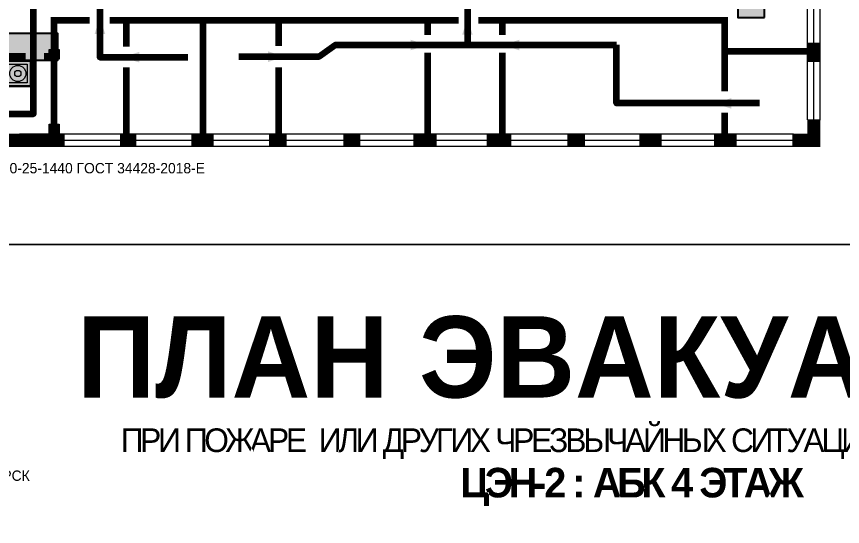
# Model space of a CAD drawing. Header units: millimetres. Extents: x 13810 to 67229, y 12374 to 21950.
# Drawn here: x 25562 to 25785.3, y 15258.4 to 15396.3 of the extents above; entities that cross this region are included whole.
import ezdxf

# ---------------------------------------------------------------- set-up
doc = ezdxf.new("R2010")
doc.units = ezdxf.units.MM
doc.layers.add('План_Штампы', color=7, linetype='Continuous')
doc.styles.add('обычный', font='arial.ttf')

# ---------------------------------------------------------------- blocks, each defined once
blk = doc.blocks.new('A$C32E8229D')
at = {"true_color": 0xffffff}
blk.add_hatch(color=7, dxfattribs=at).paths.add_polyline_path([(0, 0), (0, -8), (16, -8), (16, 0)])
h = blk.add_hatch(color=126)
h.paths.add_polyline_path([(0.2, -0.2), (15.8, -0.2), (15.8, -7.8), (0.2, -7.8)])
h.paths.add_polyline_path([(13.49, -2.05), (12.08, -2.05), (11.37, -2.63, 0.162397), (11.29, -2.84), (11.29, -3.63), (10.35, -3.63), (10.35, -4.05), (11.68, -4.05), (11.68, -3.48), (12.26, -4.28), (11.29, -5.1), (11.29, -6.78), (11.85, -6.78), (11.85, -5.44), (12.8, -4.64), (12.8, -5.94), (14.46, -5.94), (14.46, -5.39), (13.45, -5.39), (13.45, -3.97), (12.46, -2.59), (13.15, -2.59), (13.69, -3.34), (14.18, -3)], flags=16)
h.paths.add_polyline_path([(10.74, -1.82, 1), (11.8, -1.82, 1)], flags=16)
h.paths.add_polyline_path([(9.39, -3.59), (5.99, -3.59), (6.56, -3.03), (5.91, -3.03), (5.1, -3.83), (5.91, -4.64), (6.56, -4.64), (5.99, -4.09), (9.39, -4.09)], flags=16)
h.paths.add_polyline_path([(4.29, -1.08), (1.72, -1.08), (1.72, -6.6), (4.29, -6.6)], flags=16)
at = {"color": 126}
blk.add_lwpolyline([(16, -8), (0, -8), (0, 0), (16, 0)], close=True, dxfattribs=at)
blk = doc.blocks.new('A$C54414219')
at = {"true_color": 0xffffff}
h = blk.add_hatch(color=7, dxfattribs=at)
h.paths.add_polyline_path([(2.39, -9.45), (2.39, -18.3), (11.23, -18.3), (11.23, -9.45)], flags=0)
h.paths.add_polyline_path([(10.71, -13.87, -1), (2.92, -13.87, -1)], flags=0)
h.paths.add_polyline_path([(8.3, -13.87, -1), (5.33, -13.87, -1)], flags=0)
h.paths.add_polyline_path([(0.41, -7.47), (0.41, -20.27), (13.21, -20.27), (13.21, -7.47)])
h.paths.add_polyline_path([(0.92, -19.77), (12.71, -19.77), (12.71, -7.98), (0.92, -7.98)], flags=16)
h.paths.add_polyline_path([(11.23, -9.45), (11.23, -18.3), (2.39, -18.3), (2.39, -9.45)], flags=0)
at = {"lineweight": 5}
h = blk.add_hatch(color=242, dxfattribs=at)
h.paths.add_polyline_path([(12.71, -7.98), (0.92, -7.98), (0.92, -19.77), (12.71, -19.77)])
h.paths.add_polyline_path([(11.23, -18.3), (2.39, -18.3), (2.39, -9.45), (11.23, -9.45)], flags=16)
h.paths.add_polyline_path([(10.71, -13.87, -1), (2.92, -13.87, -1)], flags=0)
h.paths.add_polyline_path([(8.3, -13.87, -1), (5.33, -13.87, -1)], flags=0)
at = {"true_color": 0xffffff}
h = blk.add_hatch(color=7, dxfattribs=at)
h.paths.add_polyline_path([(2.39, -9.45), (2.39, -18.3), (11.23, -18.3), (11.23, -9.45)])
h.paths.add_polyline_path([(10.71, -13.87, -1), (2.92, -13.87, -1)], flags=16)
h.paths.add_polyline_path([(8.3, -13.87, -1), (5.33, -13.87, -1)], flags=0)
at = {"lineweight": 5}
h = blk.add_hatch(color=242, dxfattribs=at)
h.paths.add_polyline_path([(2.92, -13.87, 1), (10.71, -13.87, 1)])
h.paths.add_polyline_path([(8.3, -13.87, -1), (5.33, -13.87, -1)], flags=16)
at = {"color": 242, "lineweight": 5}
for p, q in [((0.41, -20.27), (0.41, -7.47)), ((0.41, -7.47), (13.21, -7.47)), ((0.41, -7.47), (13.21, -7.47)), ((13.21, -20.27), (13.21, -7.47)), ((0.41, -20.27), (13.21, -20.27))]:
    blk.add_line(p, q, dxfattribs=at)
for points in [[(0.92, -7.98), (12.71, -7.98), (12.71, -19.77), (0.92, -19.77)], [(2.39, -9.45), (11.23, -9.45), (11.23, -18.3), (2.39, -18.3)]]:
    blk.add_lwpolyline(points, close=True, dxfattribs=at)
for radius in [3.89, 1.49]:
    blk.add_circle((6.81, -13.87), radius, dxfattribs=at)
blk = doc.blocks.new('A$C7B4425F7')
at = {"true_color": 0xffffff}
blk.add_hatch(color=7, dxfattribs=at).paths.add_polyline_path([(0, 0), (-16, 0), (-16, -8), (0, -8)])
h = blk.add_hatch(color=126)
h.paths.add_polyline_path([(-0.2, -0.2), (-15.8, -0.2), (-15.8, -7.8), (-0.2, -7.8)])
h.paths.add_polyline_path([(-11.76, -2.03), (-11.76, -3.66), (-11.17, -3.66, -0.568275), (-11.17, -6.18), (-12.58, -6.18), (-12.58, -2.03)], flags=16)
h.paths.add_polyline_path([(-13.33, -4.12, -0.495768), (-13.59, -6.18), (-15.03, -6.18), (-15.03, -2.03), (-13.59, -2.03, -0.487973)], flags=16)
h.paths.add_polyline_path([(-10.25, -2.03), (-9.48, -2.03), (-9.48, -6.18), (-10.25, -6.18)], flags=16)
h.paths.add_polyline_path([(-13.84, -3.69), (-14.24, -3.69), (-14.24, -3.03), (-13.9, -3.03, -0.692621)], flags=0)
h.paths.add_polyline_path([(-9.15, -2.03), (-8.4, -2.03), (-8.04, -3.07), (-7.68, -2.03), (-6.93, -2.03), (-7.64, -4.1), (-6.93, -6.18), (-7.68, -6.18), (-8.04, -5.14), (-8.4, -6.18), (-9.15, -6.18), (-8.44, -4.1)], flags=16)
h.paths.add_polyline_path([(-11.76, -4.46), (-11.42, -4.46, -0.692621), (-11.36, -5.12), (-11.76, -5.12)], flags=0)
h.paths.add_polyline_path([(-13.9, -5.2), (-14.24, -5.2), (-14.24, -4.55), (-13.84, -4.55, -0.708038)], flags=0)
edge = h.paths.add_edge_path(flags=16)
edge.add_ellipse((-5.51, -4.08), major_axis=(0, 2.05), ratio=0.586184, start_angle=0, end_angle=360)
edge = h.paths.add_edge_path(flags=0)
edge.add_ellipse((-5.51, -4.08), major_axis=(0, 1.14), ratio=0.454828, start_angle=0, end_angle=360)
h.paths.add_polyline_path([(-4.13, -4.96, 0.377264), (-3.48, -4.52, 0.0555), (-3.16, -2.03), (-1.66, -2.03), (-1.66, -4.96), (-0.96, -4.96), (-0.96, -7.01), (-1.75, -7.01), (-1.75, -6.18), (-3.3, -6.18), (-3.3, -7.02), (-4.13, -7.02)], flags=16)
h.paths.add_polyline_path([(-2.73, -2.91), (-2.28, -2.91), (-2.28, -4.96), (-3.05, -4.96, 0.079136)], flags=0)
at = {"color": 126}
blk.add_lwpolyline([(-16, -8), (0, -8), (0, 0), (-16, 0)], close=True, dxfattribs=at)

msp = doc.modelspace()

# ---------------------------------------------------------------- hatches: boundary and pattern name
at = {"lineweight": 0}
h = msp.add_hatch(color=256, dxfattribs=at)
h.dxf.hatch_style = 1
h.paths.add_polyline_path([(25570.89, 15387.4), (25570.89, 15384.73), (25573.55, 15384.73), (25573.55, 15387.4)])
h = msp.add_hatch(color=256, dxfattribs=at)
h.dxf.hatch_style = 1
h.paths.add_polyline_path([(25570.89, 15367.16), (25570.89, 15364.49), (25573.55, 15364.49), (25573.55, 15367.16)])

# ---------------------------------------------------------------- linework, layer by layer
at = {"color": 126, "lineweight": 0, "true_color": 0x008754}
for points in [[(25424.83, 15729.6), (26024.83, 15729.6), (26024.83, 15334.6), (25424.83, 15334.6)], [(25424.83, 15334.6), (26024.83, 15334.6), (26024.83, 14939.6), (25424.83, 14939.6)]]:
    msp.add_lwpolyline(points, close=True, dxfattribs=at)
at = {"lineweight": 0}
for points in [[(25777.55, 15368.49), (25777.55, 15650.87)], [(25775.87, 15368.4), (25775.87, 15650.78)], [(25779.28, 15368.26), (25779.28, 15650.64)], [(25772.03, 15364.49), (25562.87, 15364.49)], [(25771.76, 15362.78), (25562.61, 15362.78)], [(25771.87, 15361.12), (25562.71, 15361.12)]]:
    msp.add_lwpolyline(points, dxfattribs=at)
at = {"color": 126, "lineweight": 100, "true_color": 0x008754}
for points in [[(25549.3, 15379.59), (25536.3, 15379.59), (25536.3, 15369.95), (25566.63, 15369.95), (25566.63, 15400.88)], [(25584.56, 15400.88), (25584.56, 15385.27), (25608.31, 15385.27)], [(25683.91, 15400.88), (25683.91, 15388.64)], [(25622.08, 15385.49), (25643.81, 15385.49), (25648.28, 15388.64), (25724.22, 15388.64)], [(25762.89, 15372.84), (25724.22, 15372.84), (25724.22, 15388.64)]]:
    msp.add_lwpolyline(points, dxfattribs=at)
at = {"lineweight": 100, "const_width": 1.8, "elevation": 1.8}
for points in [[(25581.82, 15395.26), (25572.13, 15395.26), (25572.13, 15363.88)], [(25681.56, 15395.26), (25587.18, 15395.26)], [(25591.73, 15395.26), (25591.73, 15388.12)], [(25612.45, 15395.26), (25612.45, 15363.06)], [(25632.87, 15395.26), (25632.87, 15388.28)], [(25673.21, 15395.26), (25673.21, 15391.33)], [(25753.47, 15386.91), (25753.47, 15395.26), (25686.86, 15395.26)], [(25693.34, 15395.26), (25693.34, 15391.33)], [(25777.55, 15386.91), (25753.47, 15386.91), (25753.47, 15376.05)], [(25673.21, 15362.78), (25673.21, 15386.49)], [(25693.34, 15362.78), (25693.34, 15386.49)], [(25591.73, 15362.78), (25591.73, 15382.56)], [(25632.87, 15362.78), (25632.87, 15382.56)], [(25753.47, 15370.3), (25753.47, 15362.53)]]:
    msp.add_lwpolyline(points, dxfattribs=at)
at = {"lineweight": 0}
for points, const_width in [([(25777.55, 15389.24), (25777.55, 15384.02)], 3.6), ([(25564.5, 15385.51), (25528.75, 15385.51)], 1.8), ([(25572.1, 15385.51), (25569.45, 15385.51)], 1.8), ([(25777.55, 15368.49), (25777.55, 15362.78), (25771.76, 15362.78)], 3.6), ([(25575.06, 15362.78), (25528.79, 15362.78), (25528.79, 15367.49)], 3.6), ([(25594.41, 15362.78), (25589.96, 15362.78)], 3.6), ([(25615.29, 15362.78), (25609.31, 15362.78)], 3.6), ([(25635.05, 15362.78), (25630.31, 15362.78)], 3.6), ([(25654.94, 15362.78), (25650.37, 15362.78)], 3.6), ([(25675.57, 15362.78), (25669.3, 15362.78)], 3.6), ([(25695.79, 15362.78), (25689.12, 15362.78)], 3.6), ([(25715.69, 15362.78), (25710.96, 15362.78)], 3.6), ([(25736.4, 15362.78), (25730.34, 15362.78)], 3.6), ([(25756.73, 15362.78), (25750.55, 15362.78)], 3.6)]:
    msp.add_lwpolyline(points, dxfattribs=dict(at, const_width=const_width))
for points in [[(25570.89, 15384.73), (25570.89, 15387.4), (25573.55, 15387.4), (25573.55, 15384.73)], [(25570.89, 15364.49), (25570.89, 15367.16), (25573.55, 15367.16), (25573.55, 15364.49)]]:
    msp.add_lwpolyline(points, close=True, dxfattribs=at)
at = {"layer": 'План_Штампы', "color": 126, "true_color": 0x008754}
for points in [[(25586.01, 15391.59), (25583.14, 15391.59), (25584.56, 15396)], [(25685.37, 15391.35), (25682.49, 15391.35), (25683.91, 15395.76)], [(25668.56, 15387.15), (25668.57, 15390.02), (25672.97, 15388.6)], [(25697.95, 15390.02), (25697.94, 15387.15), (25693.53, 15388.56)], [(25595.19, 15386.74), (25595.19, 15383.87), (25590.78, 15385.28)], [(25630.05, 15384), (25630.05, 15386.87), (25634.46, 15385.45)], [(25755.25, 15374.24), (25755.25, 15371.37), (25750.84, 15372.78)]]:
    msp.add_solid(points, dxfattribs=at)

# ---------------------------------------------------------------- block references
at = {"xscale": 0.5625, "yscale": 0.5625, "zscale": 0.5625, "rotation": 89.99999999999999}
msp.add_blockref('A$C54414219', (25554.58, 15377.06), dxfattribs=at)
at = {"layer": 'План_Штампы', "color": 126, "true_color": 0x008754, "xscale": -0.9, "yscale": 0.9, "zscale": 0.9, "rotation": 90}
msp.add_blockref('A$C32E8229D', (25757.05, 15410.43), dxfattribs=at)
at = {"layer": 'План_Штампы', "xscale": 0.9, "yscale": 0.9, "zscale": 0.9}
msp.add_blockref('A$C7B4425F7', (25573.18, 15391.69), dxfattribs=at)

# ---------------------------------------------------------------- texts
at = {"lineweight": 0, "style": 'обычный'}
for s, insert, char_height, width, attachment_point in [('\\pi-8.4,l8.4,t8.4;{\\fProxima Nova Rg|b0|i0|c204|p2;ИЗГОТОВИТЕЛЬ: ИП АНДРЕЕВ А. А.\\fProxima Nova Rg|b0|i0|c0|p2; \\fProxima Nova Rg|b0|i0|c204|p2;ФП-24 - 2022/ 200-25-1440 ГОСТ 34428-2018-Е\\H1.2266x; }', (25538.93, 15354.88), 2.8, 191.3484, 5), ('{\\fProxima Nova Rg|b1|i0|c204|p2;ПЛАН ЭВАКУАЦИИ}', (25578.39, 15315.25), 22, 493.8901, 1), ('\\pi-8.4,l8.4,t8.4;{\\fProxima Nova Rg|b0|i0|c204|p2;г. МОНЧЕГОРСК\\H1.1997x; }', (25550.85, 15272.11), 2.8, 126.6484, 5)]:
    msp.add_mtext(s, dxfattribs=dict(at, insert=insert, char_height=char_height, width=width, attachment_point=attachment_point))
at = {"color": 0, "lineweight": 0, "insert": (25727.69, 15285.09), "char_height": 8, "width": 449.2158, "attachment_point": 5, "style": 'обычный'}
msp.add_mtext('{\\fArial Black|b1|i0|c204|p34;\\H2x;\\T0.85;  \\fArial Narrow|b0|i0|c204|p34;\\H0.8x;\\W0.9;\\P\\fProxima Nova Rg|b0|i0|c204|p2;\\H0.5x;\\W1;\\C256;ПРИ ПОЖАРЕ  ИЛИ ДРУГИХ ЧРЕЗВЫЧАЙНЫХ СИТУАЦИЯХ  ИЗ ПОМЕЩЕНИЙ \\fProxima Nova Rg|b1|i0|c204|p2;\\H1.25x;\\PЦЭН-2 : АБК 4 ЭТАЖ}', dxfattribs=at)

doc.saveas('drawing.dxf')
